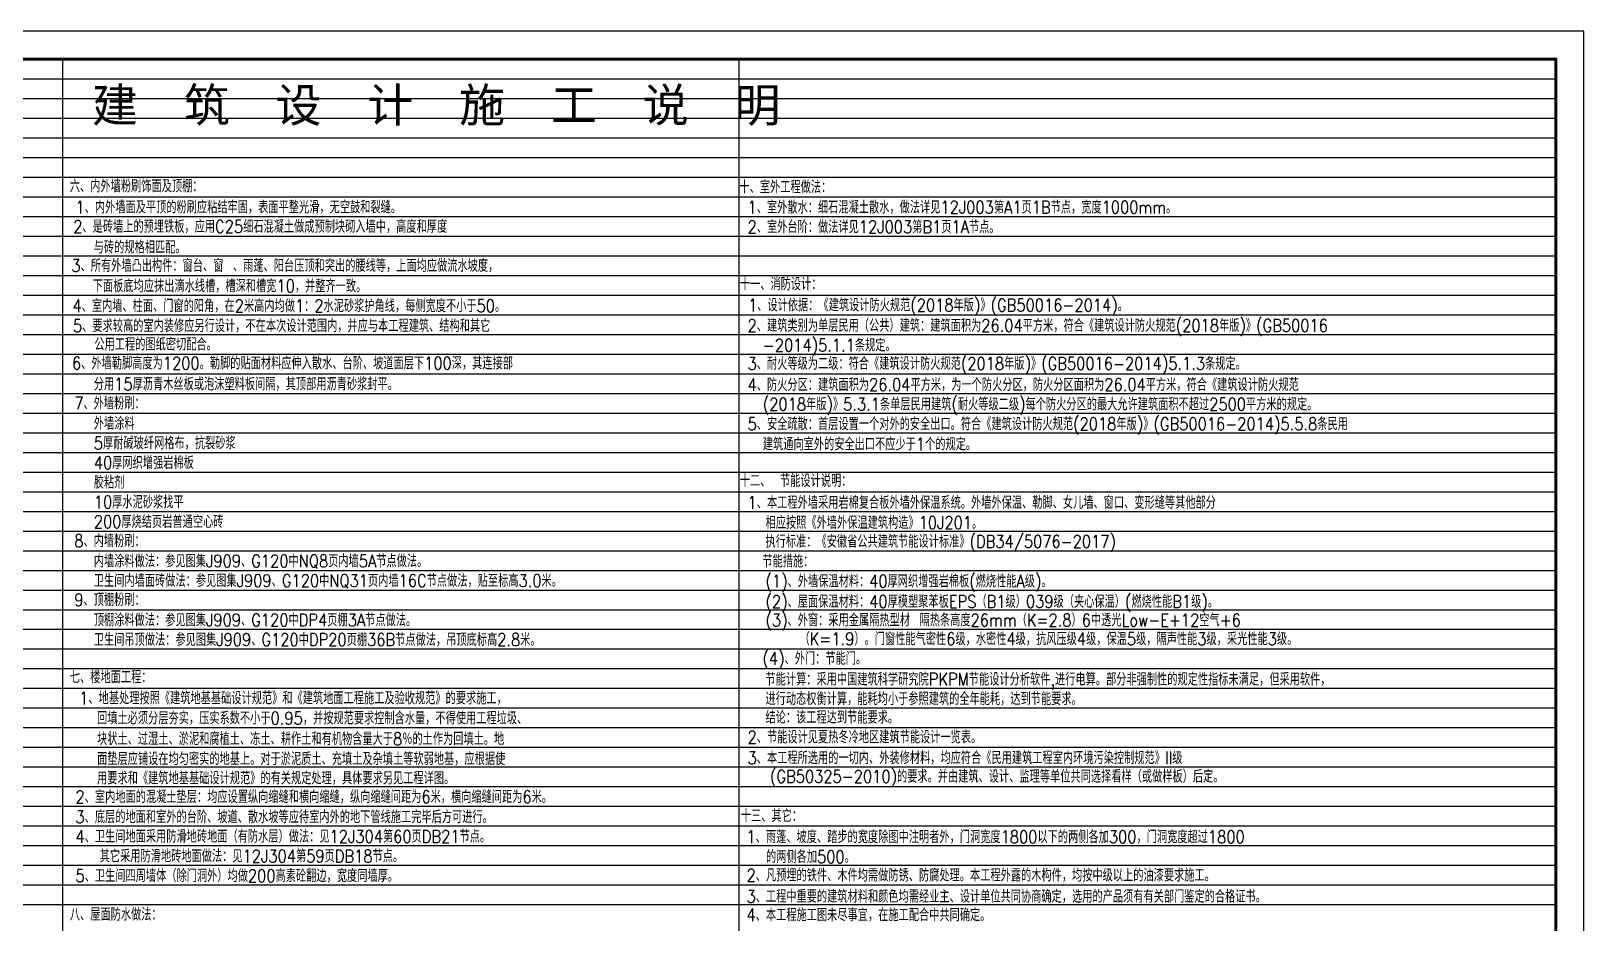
# Model space of a CAD drawing. Extents: x 5396719 to 5510122, y -514120 to -238224.
# Drawn here: x 5452882 to 5508184, y -332137 to -300384 of the extents above; entities that cross this region are included whole.
import ezdxf

# ---------------------------------------------------------------- set-up
doc = ezdxf.new("R2010")
doc.units = 0
doc.header["$LTSCALE"] = 1000
doc.header["$MEASUREMENT"] = 0
doc.layers.get('0').update_dxf_attribs({"linetype": 'CONTINUOUS'})
doc.layers.add('PUB_TITLE', color=4, linetype='CONTINUOUS')
doc.layers.add('图层线', color=8, linetype='CONTINUOUS')
doc.styles.add('HZ1', font='txt.shx', dxfattribs={"bigfont": 'hzdx.shx'})
doc.styles.add('宋体', font='', dxfattribs={"width": 0.7})
doc.styles.get('宋体').set_extended_font_data('SimSun')

msp = doc.modelspace()

# ---------------------------------------------------------------- linework, layer by layer
at = {"layer": 'PUB_TITLE'}
msp.add_lwpolyline([(5424084, -359783.9), (5508184, -359783.9), (5508184, -300383.9), (5424084, -300383.9)], close=True, dxfattribs=at)
at = {"layer": 'PUB_TITLE', "const_width": 100}
msp.add_lwpolyline([(5426584, -358783.9), (5507184, -358783.9), (5507184, -301383.9), (5426584, -301383.9)], close=True, dxfattribs=at)
at = {"layer": '图层线'}
for p, q in [((5454015.1, -358783.9), (5454015.1, -301383.9)), ((5478105, -358783.9), (5478105, -301383.9)), ((5426584, -302083.9), (5507184, -302083.9)), ((5426584, -302783.9), (5507184, -302783.9)), ((5426584, -303483.9), (5507184, -303483.9)), ((5426584, -304183.9), (5507184, -304183.9)), ((5426584, -304883.9), (5507184, -304883.9)), ((5426584, -305583.9), (5507184, -305583.9)), ((5426584, -306283.9), (5507184, -306283.9)), ((5426584, -306983.9), (5507184, -306983.9)), ((5426584, -307683.9), (5507184, -307683.9)), ((5426584, -308383.9), (5507184, -308383.9)), ((5426584, -309083.9), (5507184, -309083.9)), ((5426584, -309783.9), (5507184, -309783.9)), ((5426584, -310483.9), (5507184, -310483.9)), ((5426584, -311183.9), (5507184, -311183.9)), ((5426584, -311883.9), (5507184, -311883.9)), ((5426584, -312583.9), (5507184, -312583.9)), ((5426584, -313283.9), (5507184, -313283.9)), ((5426584, -313983.9), (5507184, -313983.9)), ((5426584, -314683.9), (5507184, -314683.9)), ((5426584, -315383.9), (5507184, -315383.9)), ((5426584, -316083.9), (5507184, -316083.9)), ((5426584, -316783.9), (5507184, -316783.9)), ((5426584, -317483.9), (5507184, -317483.9)), ((5426584, -318183.9), (5507184, -318183.9)), ((5426584, -318883.9), (5507184, -318883.9)), ((5426584, -319583.9), (5507184, -319583.9)), ((5426584, -320283.9), (5507184, -320283.9)), ((5426584, -320983.9), (5507184, -320983.9)), ((5426584, -321683.9), (5507184, -321683.9)), ((5426584, -322383.9), (5507184, -322383.9)), ((5426584, -323083.9), (5507184, -323083.9)), ((5426584, -323783.9), (5507184, -323783.9)), ((5426584, -324483.9), (5507184, -324483.9)), ((5426584, -325183.9), (5507184, -325183.9)), ((5426584, -325883.9), (5507184, -325883.9)), ((5426584, -326583.9), (5507184, -326583.9)), ((5426584, -327283.9), (5507184, -327283.9)), ((5426584, -327983.9), (5507184, -327983.9)), ((5426584, -328683.9), (5507184, -328683.9)), ((5426584, -329383.9), (5507184, -329383.9)), ((5426584, -330083.9), (5507184, -330083.9)), ((5426584, -330783.9), (5507184, -330783.9)), ((5426584, -331483.9), (5507184, -331483.9))]:
    msp.add_line(p, q, dxfattribs=at)

# ---------------------------------------------------------------- texts
at = {"style": '宋体'}
msp.add_text('建  筑  设  计  施  工  说  明', height=1200, dxfattribs=at).set_placement((5455049.2, -303618.6))
at = {"color": 6, "style": 'HZ1', "width": 0.85}
for s, p in [('六、内外墙粉刷饰面及顶棚：', (5454263.5, -306127.8)), ('十、室外工程做法：', (5478108.4, -306161)), ('十一、消防设计：', (5478123.7, -309615)), ('十二、 节能设计说明：', (5478123.7, -316615)), ('七、楼地面工程：', (5454263.5, -323607.6)), ('十三、其它：', (5478161.1, -328546.9)), ('八、屋面防水做法：', (5454263.5, -332056.7))]:
    msp.add_text(s, height=450, dxfattribs=at).set_placement(p)
at = {"color": 4, "style": 'HZ1', "width": 0.85}
for s, p in [('1、内外墙面及平顶的粉刷应粘结牢固，表面平整光滑，无空鼓和裂缝。', (5454463.5, -306877.8)), ('1、室外散水：细石混凝土散水，做法详见12J003第A1页1B节点，宽度1000mm。', (5478398.9, -306881)), ('2、是砖墙上的预埋铁板，应用C25细石混凝土做成预制块砌入墙中，高度和厚度', (5454382.5, -307568.2)), ('2、室外台阶：做法详见12J003第B1页1A节点。', (5478398.9, -307580.5)), ('与砖的规格相匹配。', (5455114.7, -308304.6)), ('3、所有外墙凸出构件：窗台、窗 、雨蓬、阳台压顶和突出的腰线等，上面均应做流水坡度，', (5454317, -308958.6)), ('下面板底均应抹出滴水线槽，槽深和槽宽10，并整齐一致。', (5455079.8, -309683.9)), ('4、室内墙、柱面、门窗的阳角，在2米高内均做1：2水泥砂浆护角线，每侧宽度不小于50。', (5454356.3, -310392.3)), ('1、设计依据：《建筑设计防火规范(2018年版)》(GB50016-2014)。', (5478414.3, -310365)), ('5、要求较高的室内装修应另行设计，不在本次设计范围内，并应与本工程建筑、结构和其它', (5454374.2, -311101.5)), ('2、建筑类别为单层民用（公共）建筑：建筑面积为26.04平方米，符合《建筑设计防火规范(2018年版)》(GB50016', (5478398.9, -311091.9)), ('公用工程的图纸密切配合。', (5455137.4, -311761.6)), ('-2014)5.1.1条规定。', (5478941.9, -311793.1)), ('6、外墙勒脚高度为1200。勒脚的贴面材料应伸入散水、台阶、坡道面层下100深，其连接部', (5454339.7, -312432)), ('3、耐火等级为二级：符合《建筑设计防火规范(2018年版)》(GB50016-2014)5.1.3条规定。', (5478398.9, -312444.7)), ('分用15厚沥青木丝板或泡沫塑料板间隔，其顶部用沥青砂浆封平。', (5455116.2, -313176.3)), ('4、防火分区：建筑面积为26.04平方米，为一个防火分区，防火分区面积为26.04平方米，符合《建筑设计防火规范', (5478398.9, -313198.4)), ('7、外墙粉刷：', (5454421.9, -313857.2)), ('(2018年版)》5.3.1条单层民用建筑(耐火等级二级)每个防火分区的最大允许建筑面积不超过2500平方米的规定。', (5478941.9, -313893.1)), ('外墙涂料', (5455116.2, -314576.3)), ('5、安全疏散：首层设置一个对外的安全出口。符合《建筑设计防火规范(2018年版)》(GB50016-2014)5.5.8条民用', (5478398.9, -314596)), ('5厚耐碱玻纤网格布，抗裂砂浆', (5455116.2, -315276.3)), ('建筑通向室外的安全出口不应少于1个的规定。', (5478941.9, -315315.2)), ('40厚网织增强岩棉板', (5455116.2, -315976.3)), ('胶粘剂', (5455116.2, -316676.3)), ('10厚水泥砂浆找平', (5455116.2, -317376.3)), ('1、本工程外墙采用岩棉复合板外墙外保温系统。外墙外保温、勒脚、女儿墙、窗口、变形缝等其他部分', (5478398.9, -317395.9)), ('200厚烧结页岩普通空心砖', (5455116.2, -318076.3)), ('相应按照《外墙外保温建筑构造》10J201。', (5479039.8, -318110.1)), ('8、内墙粉刷：', (5454421.9, -318757.2)), ('执行标准：《安徽省公共建筑节能设计标准》(DB34/5076-2017)', (5479036.6, -318780.3)), ('内墙涂料做法：参见图集J909、G120中NQ8页内墙5A节点做法。', (5455116.2, -319476.3)), ('节能措施：', (5478926.6, -319481.3)), ('卫生间内墙面砖做法：参见图集J909、G120中NQ31页内墙16C节点做法，贴至标高3.0米。', (5455116.2, -320176.3)), ('(1)、外墙保温材料：40厚网织增强岩棉板(燃烧性能A级)。', (5479036.6, -320194)), ('9、顶棚粉刷：', (5454421.9, -320857.2)), ('(2)、屋面保温材料：40厚模塑聚苯板EPS（B1级）039级（夹心保温）(燃烧性能B1级)。', (5479036.6, -320919)), ('顶棚涂料做法：参见图集J909、G120中DP4页棚3A节点做法。', (5455116.2, -321576.3)), ('(3)、外窗：采用金属隔热型材 隔热条高度26mm（K=2.8）6中透光Low-E+12空气+6', (5479036.6, -321578.9)), ('卫生间吊顶做法：参见图集J909、G120中DP20页棚36B节点做法，吊顶底标高2.8米。', (5455116.2, -322276.3)), ('（K=1.9）。门窗性能气密性6级，水密性4级，抗风压级4级，保温5级，隔声性能3级，采光性能3级。', (5480248.5, -322248)), ('(4)、外门：节能门。', (5478928.7, -322942.9)), ('节能计算：采用中国建筑科学研究院PKPM节能设计分析软件,进行电算。部分非强制性的规定性指标未满足，但采用软件，', (5479036.6, -323685.5)), ('1、地基处理按照《建筑地基基础设计规范》和《建筑地面工程施工及验收规范》的要求施工，', (5454598.4, -324357.6)), ('进行动态权衡计算，能耗均小于参照建筑的全年能耗，达到节能要求。', (5479036.6, -324381.7)), ('回填土必须分层夯实，压实系数不小于0.95，并按规范要求控制含水量，不得使用工程垃圾、', (5455234.2, -325069.9)), ('结论：该工程达到节能要求。', (5479036.6, -325042.8)), ('块状土、过湿土、淤泥和腐植土、冻土、耕作土和有机物含量大于8％的土作为回填土。地', (5455234.2, -325805.8)), ('2、节能设计见夏热冬冷地区建筑节能设计一览表。', (5478398.9, -325745.7)), ('面垫层应铺设在均匀密实的地基上。对于淤泥质土、充填土及杂填土等软弱地基，应根据使', (5455234.2, -326518.1)), ('3、本工程所选用的一切内、外装修材料，均应符合《民用建筑工程室内环境污染控制规范》II级', (5478398.9, -326483.6)), ('用要求和《建筑地基基础设计规范》的有关规定处理，具体要求另见工程详图。', (5455234.2, -327206.9)), ('(GB50325-2010)的要求。并由建筑、设计、监理等单位共同选择看样（或做样板）后定。', (5479195.5, -327145.3)), ('2、室内地面的混凝土垫层：均应设置纵向缩缝和横向缩缝，纵向缩缝间距为6米，横向缩缝间距为6米。', (5454463.5, -327872.1)), ('3、底层的地面和室外的台阶、坡道、散水坡等应待室内外的地下管线施工完毕后方可进行。', (5454463.5, -328586.8)), ('4、卫生间地面采用防滑地砖地面（有防水层）做法：见12J304第60页DB21节点。', (5454463.5, -329281.1)), ('1、雨蓬、坡度、踏步的宽度除图中注明者外，门洞宽度1800以下的两侧各加300，门洞宽度超过1800', (5478361.1, -329296.9)), ('其它采用防滑地砖地面做法：见12J304第59页DB18节点。', (5455327.9, -329981.1)), ('的两侧各加500。', (5479057.2, -330005.4)), ('5、卫生间四周墙体（除门洞外）均做200高素砼翻边，宽度同墙厚。', (5454463.5, -330681.1)), ('2、凡预埋的铁件、木件均需做防锈、防腐处理。本工程外露的木构件，均按中级以上的油漆要求施工。', (5478361.1, -330664.1)), ('3、工程中重要的建筑材料和颜色均需经业主、设计单位共同协商确定，选用的产品须有有关部门鉴定的合格证书。', (5478361.1, -331418.5)), ('4、本工程施工图未尽事宜，在施工配合中共同确定。', (5478361.1, -332075.5))]:
    msp.add_text(s, height=450, dxfattribs=at).set_placement(p)

doc.saveas('drawing.dxf')
